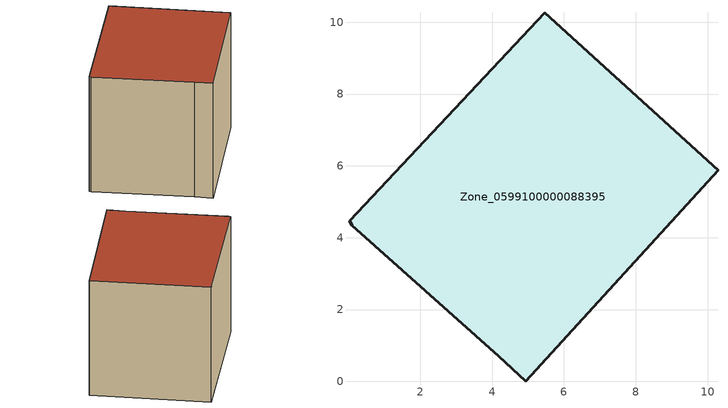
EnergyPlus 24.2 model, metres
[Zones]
Zone_0599100000088395
 floor ground (C_G): 4.94,0 4.19,0.7 0.09,4.35 0.03,4.46 5.47,10.27 10.29,5.88 z3.2
 wall outside (C_F): 4.19,0.7 4.94,0 10.29,5.88 5.47,10.27 0.03,4.46 0.09,4.35 4.19,0.7 z3.2:10.12
 roof outside (C_R): 0.09,4.35 4.19,0.7 4.94,0 10.29,5.88 5.47,10.27 0.03,4.46 z10.12
[BUILDING]
Pand.0599100000088395: North Axis=0; Terrain=City; Loads Convergence Tolerance Value=0.04; Temperature Convergence Tolerance Value=0.4; Solar Distribution=FullExterior; Maximum Number of Warmup Days=25; Minimum Number of Warmup Days=1
[Site:Location]
Rotterdam.The.Hague.AP_ZH_NLD Design_Conditions: Latitude=51.96; Longitude=4.45; Time Zone=1; Elevation=-4.5
[SITE:GROUNDTEMPERATURE:BUILDINGSURFACE]
18, 18, 18, 18, 18, 18, 18, 18, 18, 18, 18, 18
[MATERIAL] Thermal Absorptance=0.9; Solar Absorptance=0.7; Visible Absorptance=0.7
Name | Roughness | Thickness | Conductivity | Density | Specific Heat
G.TI.1946 | MediumSmooth | 0.15 | 1 | 540 | 1210
F.TI.1946 | Rough | 0.3 | 0.857143 | 1920 | 840
R.TI.1946 | MediumRough | 0.2 | 0.1 | 1500 | 1000
[CONSTRUCTION]
C_G: G.TI.1946
C_F: F.TI.1946
C_R: R.TI.1946
[ZONE]
Zone_0599100000088395: Type=1; Multiplier=1; Ceiling Height=Autocalculate; Volume=Autocalculate; Floor Area=autocalculate; Part of Total Floor Area=Yes
[ZONEINFILTRATION:DESIGNFLOWRATE]
Infil_Zone_0599100000088395: Zone or ZoneList or Space or SpaceList=Zone_0599100000088395; Schedule=AlwaysOn; Design Flow Rate Calculation Method=Flow/Area; Flow Rate per Floor Area=0.003; Constant Term Coefficient=1; Temperature Term Coefficient=0; Velocity Term Coefficient=0; Velocity Squared Term Coefficient=0
[HVACTEMPLATE:ZONE:IDEALLOADSAIRSYSTEM]
Zone_0599100000088395: Maximum Heating Supply Air Temperature=50; Minimum Cooling Supply Air Temperature=13; Maximum Heating Supply Air Humidity Ratio=0.0156; Minimum Cooling Supply Air Humidity Ratio=0.0077; Heating Limit=NoLimit; Cooling Limit=NoLimit; Dehumidification Control Type=ConstantSensibleHeatRatio; Cooling Sensible Heat Ratio=0.7; Dehumidification Setpoint=60; Humidification Control Type=None; Humidification Setpoint=30; Outdoor Air Method=None; Outdoor Air Flow Rate per Person=0.00944; Outdoor Air Flow Rate per Zone Floor Area=0; Outdoor Air Flow Rate per Zone=0; Demand Controlled Ventilation Type=None; Outdoor Air Economizer Type=NoEconomizer; Heat Recovery Type=None; Sensible Heat Recovery Effectiveness=0.7; Latent Heat Recovery Effectiveness=0.65
[ZONECONTROL:THERMOSTAT]
ThermostatControl_Zone_0599100000088395: Zone or ZoneList=Zone_0599100000088395; Control Type Schedule=DualSetpointControlType; Control 1=Thermostat_Zone_0599100000088395; Temperature Difference Between Cutout And Setpoint=0
[THERMOSTATSETPOINT:DUALSETPOINT]
Thermostat_Zone_0599100000088395: Heating Setpoint Temperature Schedule=HeatingSetpoint_Zone_0599100000088395; Cooling Setpoint Temperature Schedule=CoolingSetpoint_Zone_0599100000088395
[SCHEDULE:COMPACT]
HeatingSetpoint_Zone_0599100000088395: Through: 12/31, For: AllDays, Until: 24:00, 21
CoolingSetpoint_Zone_0599100000088395: Through: 12/31, For: AllDays, Until: 24:00, 24
DualSetpointControlType: Through: 12/31, For: AllDays, Until: 24:00, 4
AlwaysOn: Through: 12/31, For: AllDays, Until: 24:00, 1
